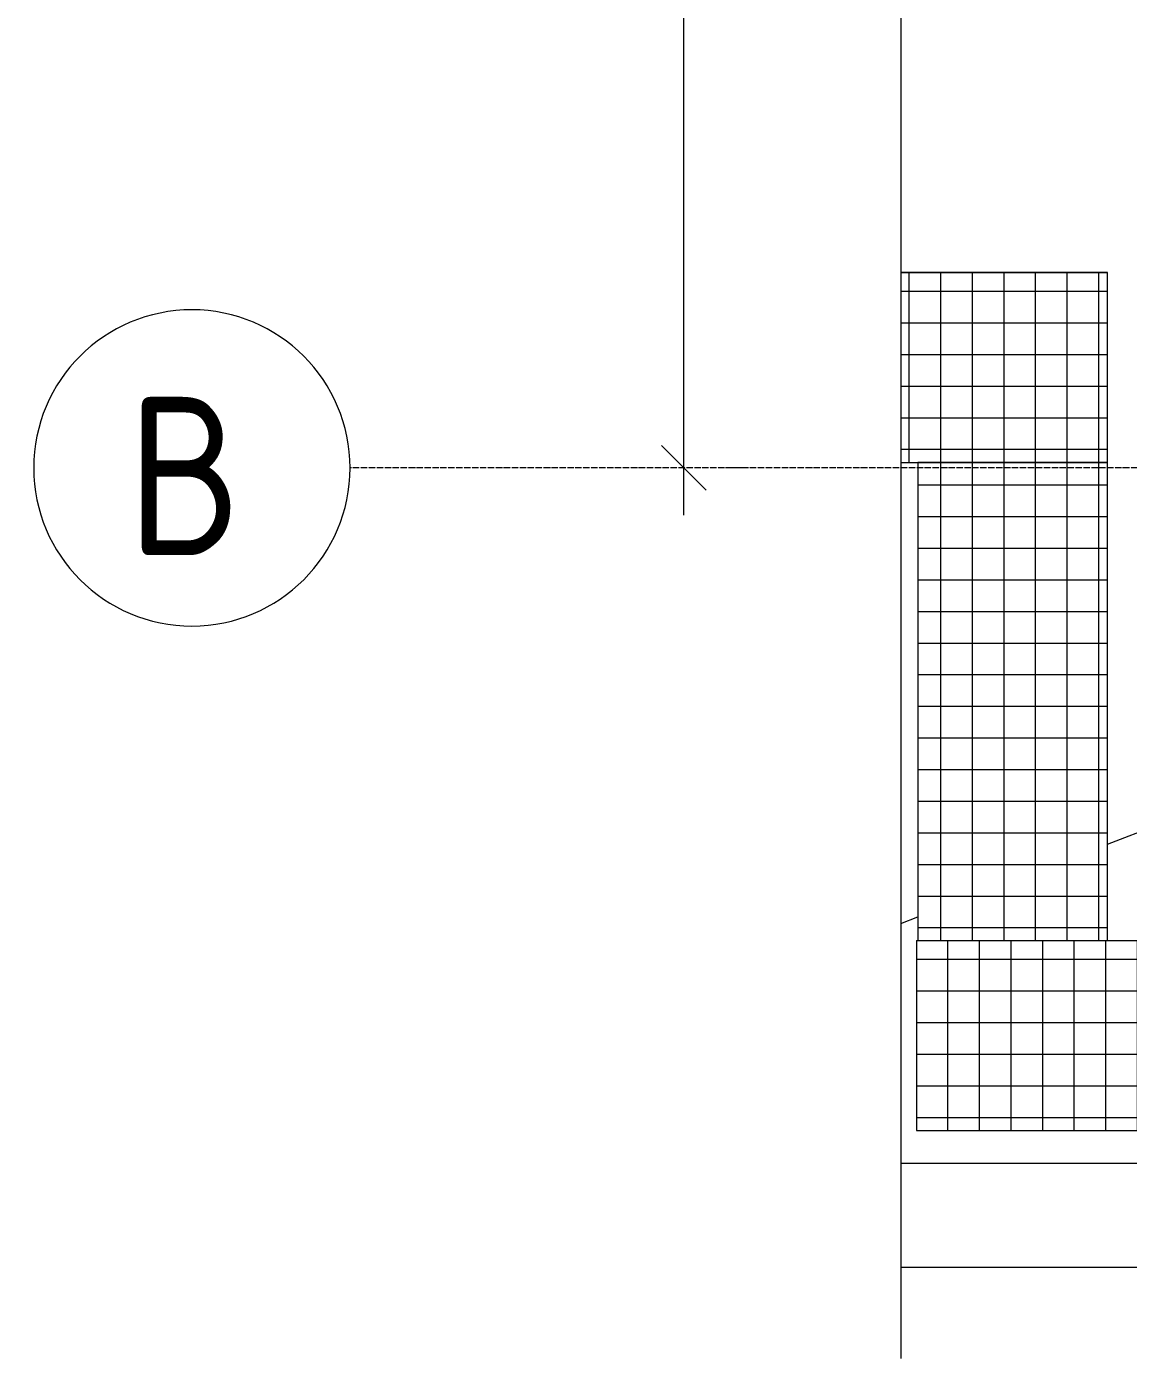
# Model space of a CAD drawing. Header units: millimetres. Extents: x -60946 to 138510, y -262288 to 24501.
# Drawn here: x 73264 to 76746, y -249725 to -245513 of the extents above; entities that cross this region are included whole.
import ezdxf

# ---------------------------------------------------------------- set-up
doc = ezdxf.new("R2010")
doc.units = ezdxf.units.MM
doc.linetypes.add('ADSK_Линия сетки', pattern=[25, 20, -2.5, 0, -2.5])
for name, color, linetype, lineweight in [('Аннотация', 7, 'Continuous', 20), ('Оборудование', 7, 'Continuous', 18), ('Оси', 7, 'Continuous', 9), ('Перекрытие', 7, 'Continuous', 18), ('Размеры', 7, 'Continuous', 9), ('Узлы', 7, 'Continuous', 18)]:
    doc.layers.add(name, color=color, linetype=linetype, lineweight=lineweight)
doc.styles.add('GOST Common', font='', dxfattribs={"width": 0.9, "height": 500})
doc.styles.add('GOST Common_2', font='', dxfattribs={"width": 0.9, "height": 250})
doc.styles.get('GOST Common').set_extended_font_data('GOST Common')
doc.styles.get('GOST Common_2').set_extended_font_data('GOST Common')
doc.dimstyles.new('ADSK_Основной_2_5_мм', dxfattribs={"dimscale": 304.8, "dimtxt": 251.428749, "dimasz": 0.463911, "dimexe": 0.492126, "dimexo": 0.984252, "dimgap": 0.098425, "dimtad": 1, "dimrnd": 0.01, "dimdsep": 46, "dimtxsty": 'GOST Common_2', "dimblk1": 'OBLIQUE', "dimblk2": 'OBLIQUE', "dimsah": 1, "dimcen": 0.09, "dimdle": 0.492126, "dimazin": 2, "dimtfac": 1, "dimtdec": 4, "dimtix": 1, "dimtmove": 0, "dimatfit": 3, "dimfxl": 1, "dimtvp": 1, "dimtolj": 1, "dimtzin": 0, "dimlwd": 20, "dimlwe": 20, "dimarcsym": 2})

# ---------------------------------------------------------------- blocks, each defined once
blk = doc.blocks.new('TN_Дорожка_ брусчатка - Дорожка_ брусчатка 50 мм-3118065-План выхода на кровлю_')
at = {"layer": 'Оборудование', "lineweight": 9}
h = blk.add_hatch(dxfattribs=at)
h.set_pattern_fill('FP_31', color=256, style=0, pattern_type=2)
h.set_pattern_definition([(180, (46475.45, 1609.96), (-1e-14, -99.989), []), (270, (46475.45, 1609.96), (100, 6e-15), [])])
h.paths.add_polyline_path([(25190.4, 1310), (46475.5, 1310), (46475.5, 1909.9), (7049.3, 1909.9), (7049.3, 1310), (22230.5, 1310)])
at = {"layer": 'Оборудование'}
for p, q in [((7049.3, 1910.7), (7053.2, 1910.7)), ((7049.3, 1910.7), (7049.3, 1909.9)), ((46475.5, 1909.9), (7049.3, 1909.9)), ((7049.3, 1909.9), (7049.3, 1310)), ((7653.2, 1910.7), (40189.3, 1910.7)), ((7049.3, 1310), (46475.5, 1310))]:
    blk.add_line(p, q, dxfattribs=at)
blk = doc.blocks.new('TN_Дорожка_ брусчатка - Дорожка_ брусчатка 50 мм-3542730-План выхода на кровлю_')
at = {"layer": 'Оборудование', "lineweight": 9}
h = blk.add_hatch(dxfattribs=at)
h.set_pattern_fill('FP_33', color=256, style=0, pattern_type=2)
h.set_pattern_definition([(90, (7353.2, 1909.93), (-100, 6e-15), []), (180, (7353.2, 1909.93), (-1e-14, -99.989), [])])
h.paths.add_polyline_path([(7053.2, 1909.9), (7653.2, 1909.9), (7653.2, 3422.5), (7053.2, 3422.5), (7053.2, 1984.8)])
at = {"layer": 'Оборудование'}
for p, q in [((7053.2, 3422.5), (7053.2, 1909.9)), ((7653.2, 3422.5), (7053.2, 3422.5)), ((7653.2, 1909.9), (7653.2, 3422.5))]:
    blk.add_line(p, q, dxfattribs=at)
blk = doc.blocks.new('TN_Дорожка_ брусчатка - Дорожка_ брусчатка 50 мм-3116917-План выхода на кровлю_')
at = {"layer": 'Оборудование', "lineweight": 9}
h = blk.add_hatch(dxfattribs=at)
h.set_pattern_fill('FP_34', color=256, style=0, pattern_type=2)
h.set_pattern_definition([(180, (7653.2, 3722.45), (-1e-14, -99.989), []), (270, (7653.2, 3722.45), (100, 6e-15), [])])
h.paths.add_polyline_path([(7618.4, 3422.5), (7653.2, 3422.5), (7653.2, 4022.4), (7000, 4022.4), (7000, 3422.5), (7368.9, 3422.5)])
at = {"layer": 'Оборудование'}
for p, q in [((7000, 4023.2), (7653.2, 4023.2)), ((7653.2, 4022.4), (7000, 4022.4)), ((7653.2, 4023.2), (7653.2, 4022.4)), ((7653.2, 3422.5), (7653.2, 4022.4)), ((7000, 3422.5), (7653.2, 3422.5))]:
    blk.add_line(p, q, dxfattribs=at)
blk = doc.blocks.new('ADSK_Обрыв_Линия - По умолчанию-3539128-План выхода на кровлю_')
at = {"layer": 'Узлы'}
blk.add_line((0, 0), (20290, 0), dxfattribs=at)
blk = doc.blocks.new('ADSK_Обрыв_Линия - По умолчанию-1914642-План выхода на кровлю_')
at = {"layer": 'Узлы'}
blk.add_line((4712.6, 0), (9200, 0), dxfattribs=at)
blk = doc.blocks.new('Ось сетки - Круг_Ø10 мм-8259-План выхода на кровлю_')
at = {"layer": 'Оси', "color": 253, "lineweight": 20, "true_color": 0xaaaaaa}
for start, end in [(360, 180), (180, 360)]:
    blk.add_arc((0, 0), 5, start, end, dxfattribs=at)
blk = doc.blocks.new('_Oblique')
at = {"color": 0, "linetype": 'ByBlock', "lineweight": -2}
blk.add_line((-0.5, -0.5), (0.5, 0.5), dxfattribs=at)
blk = doc.blocks.new('*D6841')
at = {"layer": 'Defpoints', "color": 0, "transparency": 16777216}
for p in [(75240.8, -240908.7), (75340.8, -240908.7), (75240.8, -246908.7)]:
    blk.add_point(p, dxfattribs=at)
at = {"layer": 'Размеры', "color": 0, "lineweight": 20, "transparency": 16777216}
for p, q in [((75340.8, -247058.7), (75340.8, -240758.7)), ((75540.8, -240908.7), (75490.8, -240908.7)), ((75540.8, -246908.7), (75490.8, -246908.7))]:
    blk.add_line(p, q, dxfattribs=at)
at = {"layer": 'Размеры', "color": 0, "lineweight": 20, "transparency": 16777216, "xscale": 141.4, "yscale": 141.4, "zscale": 141.4}
for p, rotation in [((75340.8, -240908.7), 90), ((75340.8, -246908.7), 270)]:
    blk.add_blockref('_Oblique', p, dxfattribs=dict(at, rotation=rotation))
at = {"layer": 'Размеры', "color": 0, "lineweight": 9, "transparency": 16777216, "insert": (75185.8, -243908.7), "char_height": 250, "width": 756.843, "attachment_point": 5, "rotation": 90, "style": 'GOST Common_2'}
blk.add_mtext('\\A1;6000', dxfattribs=at)

msp = doc.modelspace()

# ---------------------------------------------------------------- linework, layer by layer
at = {"layer": 'Аннотация', "lineweight": 20}
msp.add_line((76027.2448, -249436.2359), (76027.2448, -249724.5946), dxfattribs=at)
at = {"layer": 'Оси', "color": 253, "linetype": 'ADSK_Линия сетки', "lineweight": 5, "true_color": 0xaaaaaa}
msp.add_line((117763.2854, -246908.7359), (74285.9777, -246908.7359), dxfattribs=at)
at = {"layer": 'Перекрытие'}
for p, q in [((76680.4416, -248098.7426), (77447.1512, -247804.6622)), ((76027.2448, -248349.2838), (76080.4416, -248328.8796)), ((100302.2448, -249108.7359), (76027.2448, -249108.7359))]:
    msp.add_line(p, q, dxfattribs=at)

# ---------------------------------------------------------------- block references
at = {"layer": 'Оборудование'}
for name in ['TN_Дорожка_ брусчатка - Дорожка_ брусчатка 50 мм-3116917-План выхода на кровлю_', 'TN_Дорожка_ брусчатка - Дорожка_ брусчатка 50 мм-3542730-План выхода на кровлю_', 'TN_Дорожка_ брусчатка - Дорожка_ брусчатка 50 мм-3118065-План выхода на кровлю_']:
    msp.add_blockref(name, (69027.2448, -250313.7049), dxfattribs=at)
at = {"layer": 'Оси', "color": 253, "lineweight": 20, "true_color": 0xaaaaaa, "xscale": 99.99999999999993, "yscale": 99.99999999999993, "zscale": 99.99999999999993, "rotation": 89.9999999999998}
msp.add_blockref('Ось сетки - Круг_Ø10 мм-8259-План выхода на кровлю_', (73785.9777, -246908.7359), dxfattribs=at)
at = {"layer": 'Узлы', "rotation": 269.9999999999999}
msp.add_blockref('ADSK_Обрыв_Линия - По умолчанию-1914642-План выхода на кровлю_', (76027.2448, -240236.2359), dxfattribs=at)
at = {"layer": 'Узлы'}
msp.add_blockref('ADSK_Обрыв_Линия - По умолчанию-3539128-План выхода на кровлю_', (76027.2448, -249436.2359), dxfattribs=at)

# ---------------------------------------------------------------- texts
at = {"layer": 'Оси', "color": 253, "true_color": 0xaaaaaa, "insert": (73580.7006, -246684.177), "char_height": 500, "width": 447.341625, "attachment_point": 1, "style": 'GOST Common'}
msp.add_mtext('\\fGOST Common|b0|i0|c204|p34|;\\W.9;В', dxfattribs=at)

# ---------------------------------------------------------------- dimensions: what is measured, and where the dimension line sits
at = {"layer": 'Размеры', "lineweight": 9}
dim = msp.add_linear_dim(base=(75340.8014, -240908.7359), p1=(75240.8165, -246908.7359), p2=(75240.8165, -240908.7359), angle=90, dimstyle='ADSK_Основной_2_5_мм', override={"dimpost": '<>', "dimfxl": 6000}, dxfattribs=at)
dim.commit()
dim.dimension.update_dxf_attribs({"geometry": '*D6841', "text_midpoint": (75185.8014, -243908.7359)})

doc.saveas('drawing.dxf')
